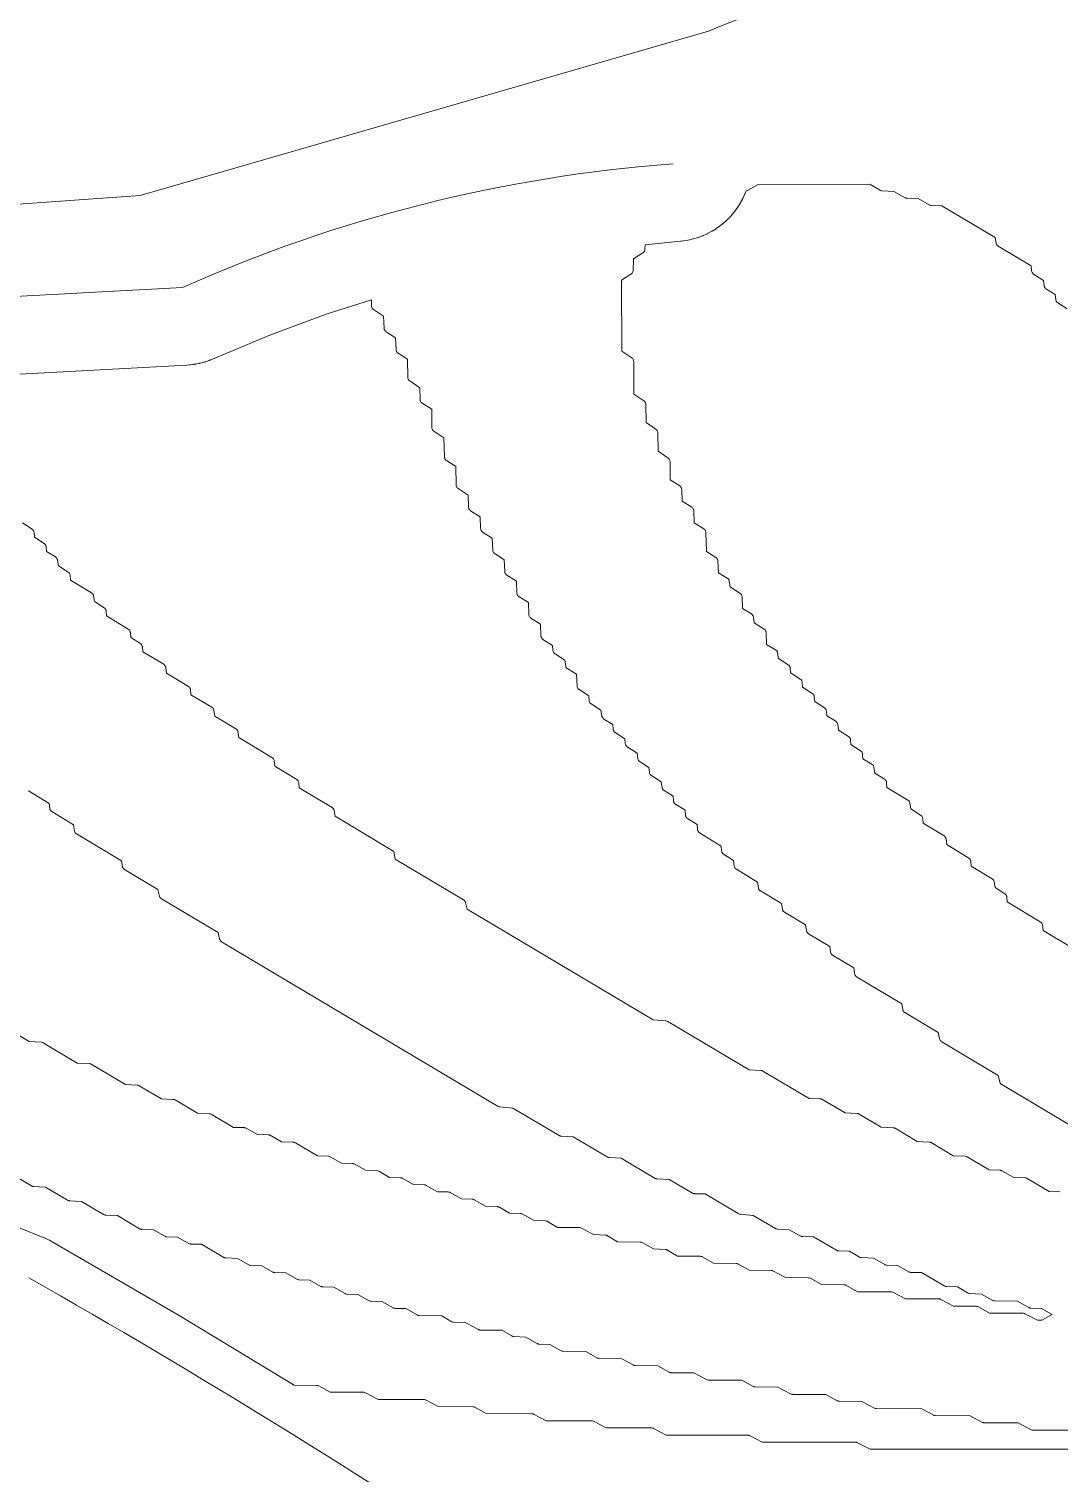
# Model space of a CAD drawing. Header units: inches. Extents: x 36 to 190, y -75 to 56.
# Drawn here: x 49.76 to 55.66, y 22.7 to 30.96 of the extents above; entities that cross this region are included whole.
import ezdxf

# ---------------------------------------------------------------- set-up
doc = ezdxf.new("R2010")
doc.units = ezdxf.units.IN
doc.layers.add('01_ORIGINAL_CAD', color=7, linetype='Continuous', lineweight=20)
doc.layers.add('03_ADDED_AREAS_SAME_COMPOSITION', color=7, linetype='Continuous', lineweight=15)

# ---------------------------------------------------------------- blocks, each defined once
blk = doc.blocks.new('01_SCALLOP')
at = {"layer": '01_ORIGINAL_CAD'}
for points in [[(53.6498, 30.945, -0.14301), (60.2429, 31.6303, -0.286424), (65.3601, 28.4306), (66.4807, 23.8898, -0.272091), (64.8996, 18.9541), (63.6613, 17.5325)], [(53.6498, 30.945), (50.3999, 30.0042), (48.0949, 29.84), (45.4271, 29.473), (42.376, 26.5966), (41.758, 26.5966, -0.10797), (36.2477, 22.9537)]]:
    blk.add_lwpolyline(points, format="xyb", dxfattribs=at)
blk.add_lwpolyline([(46.027, 28.7592), (46.027, 29.2297), (50.6426, 29.4787)], dxfattribs=at)
for centre, radius, start, end in [((54.0727, 21.7873), 8.4216, 94.2501, 114.03521), ((27.3488, -15.6541), 45.3906, 56.18317, 60.40695)]:
    blk.add_arc(centre, radius, start, end, dxfattribs=at)
at = {"layer": '03_ADDED_AREAS_SAME_COMPOSITION'}
for points in [[(55.749, 25.6915), (55.5642, 25.8015), (55.5594, 25.834), (55.5587, 25.8371), (55.5577, 25.84), (55.5562, 25.8429), (55.5545, 25.8455), (55.5524, 25.8479), (55.5501, 25.85), (55.5475, 25.8517), (55.3589, 25.9646), (55.3568, 25.9919), (55.3563, 25.9952), (55.3554, 25.9984), (55.3541, 26.0015), (55.3524, 26.0043), (55.3503, 26.0069), (55.3479, 26.0092), (55.3452, 26.0112), (55.2891, 26.0467), (55.2842, 26.0795), (55.2835, 26.0826), (55.2825, 26.0856), (55.2811, 26.0884), (55.2793, 26.091), (55.2773, 26.0934), (55.2749, 26.0955), (55.2723, 26.0973), (55.1524, 26.1692), (55.1504, 26.1966), (55.1499, 26.1999), (55.149, 26.2032), (55.1476, 26.2063), (55.1458, 26.2091), (55.1437, 26.2117), (55.1413, 26.2141), (55.1385, 26.216), (55.0139, 26.2925), (55.009, 26.3251), (55.0084, 26.3282), (55.0073, 26.3311), (55.0059, 26.334), (55.0042, 26.3366), (55.0021, 26.339), (54.9998, 26.3411), (54.9972, 26.3428), (54.8773, 26.4148), (54.8752, 26.4421), (54.8747, 26.4454), (54.8738, 26.4486), (54.8725, 26.4517), (54.8708, 26.4545), (54.8687, 26.4571), (54.8663, 26.4594), (54.8636, 26.4614), (54.8075, 26.4969), (54.8026, 26.5297), (54.8019, 26.5328), (54.8009, 26.5358), (54.7995, 26.5386), (54.7977, 26.5412), (54.7957, 26.5436), (54.7933, 26.5457), (54.7907, 26.5475), (54.6708, 26.6194), (54.6688, 26.6468), (54.6683, 26.6501), (54.6674, 26.6533), (54.6661, 26.6563), (54.6643, 26.6592), (54.6623, 26.6618), (54.6599, 26.6641), (54.6572, 26.666), (54.601, 26.7015), (54.5962, 26.7344), (54.5955, 26.7374), (54.5945, 26.7404), (54.5931, 26.7432), (54.5913, 26.7458), (54.5893, 26.7482), (54.5869, 26.7503), (54.5844, 26.7521), (54.5331, 26.7831), (54.531, 26.8105), (54.5306, 26.8138), (54.5297, 26.817), (54.5283, 26.82), (54.5266, 26.8229), (54.5246, 26.8255), (54.5222, 26.8278), (54.5195, 26.8298), (54.4643, 26.8647), (54.4622, 26.8924), (54.4617, 26.8957), (54.4608, 26.8989), (54.4595, 26.9019), (54.4578, 26.9048), (54.4557, 26.9074), (54.4533, 26.9097), (54.4506, 26.9116), (54.3945, 26.9471), (54.3896, 26.98), (54.3889, 26.983), (54.3879, 26.986), (54.3865, 26.9888), (54.3848, 26.9914), (54.3827, 26.9938), (54.3804, 26.9959), (54.3778, 26.9977), (54.3265, 27.0287), (54.3245, 27.0561), (54.324, 27.0594), (54.3231, 27.0626), (54.3218, 27.0656), (54.3201, 27.0685), (54.318, 27.0711), (54.3156, 27.0734), (54.3129, 27.0753), (54.2577, 27.1102), (54.2556, 27.138), (54.2551, 27.1412), (54.2542, 27.1444), (54.2529, 27.1475), (54.2512, 27.1503), (54.2491, 27.1529), (54.2467, 27.1552), (54.244, 27.1572), (54.1888, 27.1921), (54.1868, 27.2198), (54.1863, 27.2231), (54.1854, 27.2263), (54.1841, 27.2294), (54.1823, 27.2322), (54.1803, 27.2348), (54.1779, 27.2371), (54.1752, 27.2391), (54.12, 27.274), (54.1179, 27.3017), (54.1174, 27.305), (54.1165, 27.3082), (54.1152, 27.3112), (54.1135, 27.3141), (54.1114, 27.3167), (54.109, 27.319), (54.1063, 27.3209), (54.0502, 27.3564), (54.0453, 27.3893), (54.0446, 27.3923), (54.0436, 27.3953), (54.0422, 27.3981), (54.0405, 27.4007), (54.0384, 27.4031), (54.0361, 27.4052), (54.0335, 27.407), (53.9827, 27.4377), (53.9801, 27.5054), (53.9797, 27.5089), (53.9789, 27.5122), (53.9776, 27.5154), (53.9759, 27.5184), (53.9737, 27.5211), (53.9713, 27.5236), (53.9685, 27.5256), (53.9123, 27.5611), (53.9074, 27.5939), (53.9068, 27.597), (53.9058, 27.6), (53.9044, 27.6028), (53.9026, 27.6054), (53.9006, 27.6078), (53.8982, 27.6099), (53.8957, 27.6117), (53.8449, 27.6424), (53.8423, 27.7101), (53.8419, 27.7136), (53.841, 27.7169), (53.8397, 27.7201), (53.838, 27.7231), (53.8359, 27.7258), (53.8334, 27.7282), (53.8306, 27.7303), (53.7745, 27.7658), (53.7696, 27.7986), (53.7689, 27.8017), (53.7679, 27.8046), (53.7665, 27.8075), (53.7648, 27.8101), (53.7627, 27.8124), (53.7604, 27.8145), (53.7578, 27.8163), (53.707, 27.847), (53.7044, 27.9148), (53.704, 27.9182), (53.7032, 27.9216), (53.7019, 27.9248), (53.7002, 27.9278), (53.698, 27.9305), (53.6956, 27.9329), (53.6928, 27.9349), (53.6382, 27.9694), (53.6353, 28.0782), (53.635, 28.0817), (53.6341, 28.0851), (53.6328, 28.0884), (53.6311, 28.0914), (53.629, 28.0942), (53.6265, 28.0966), (53.6237, 28.0987), (53.569, 28.1333), (53.5663, 28.2014), (53.5659, 28.2048), (53.5651, 28.2081), (53.5638, 28.2113), (53.5621, 28.2143), (53.5599, 28.2171), (53.5575, 28.2195), (53.5547, 28.2215), (53.5, 28.2561), (53.4973, 28.3242), (53.4969, 28.3276), (53.4961, 28.3309), (53.4948, 28.3341), (53.4931, 28.3371), (53.4909, 28.3399), (53.4885, 28.3423), (53.4857, 28.3443), (53.4314, 28.3787), (53.4304, 28.4829), (53.4301, 28.4864), (53.4294, 28.4897), (53.4282, 28.493), (53.4265, 28.496), (53.4245, 28.4988), (53.4221, 28.5013), (53.4194, 28.5034), (53.3623, 28.5419), (53.3613, 28.6467), (53.361, 28.6501), (53.3603, 28.6535), (53.3591, 28.6567), (53.3574, 28.6598), (53.3554, 28.6626), (53.353, 28.665), (53.3503, 28.6672), (53.2931, 28.7057), (53.2921, 28.8104), (53.2919, 28.8139), (53.2911, 28.8172), (53.2899, 28.8205), (53.2883, 28.8235), (53.2863, 28.8263), (53.2839, 28.8288), (53.2811, 28.8309), (53.224, 28.8694), (53.2228, 29.056), (53.2225, 29.0595), (53.2218, 29.0629), (53.2206, 29.0661), (53.2189, 29.0692), (53.2169, 29.072), (53.2145, 29.0744), (53.2117, 29.0766), (53.1547, 29.115), (53.1534, 29.5196), (53.2073, 29.5539), (53.2101, 29.556), (53.2126, 29.5584), (53.2147, 29.5611), (53.2164, 29.5642), (53.2177, 29.5674), (53.2185, 29.5707), (53.2189, 29.5742), (53.2211, 29.6422), (53.2755, 29.6768), (53.2782, 29.6788), (53.2806, 29.6811), (53.2827, 29.6837), (53.2844, 29.6866), (53.2857, 29.6896), (53.2866, 29.6928), (53.287, 29.6962), (53.2889, 29.7233), (53.4912, 29.7428), (53.492, 29.7429), (53.5063, 29.7447), (53.5071, 29.7448), (53.5329, 29.749), (53.5345, 29.7493), (53.5625, 29.7558), (53.5641, 29.7562), (53.5892, 29.7638), (53.5907, 29.7643), (53.6177, 29.7744), (53.6192, 29.775), (53.6431, 29.7857), (53.6445, 29.7864), (53.6699, 29.7999), (53.6714, 29.8008), (53.6936, 29.8145), (53.695, 29.8154), (53.7184, 29.8321), (53.7197, 29.8331), (53.74, 29.8497), (53.7412, 29.8507), (53.7622, 29.8704), (53.7634, 29.8715), (53.7813, 29.8906), (53.7824, 29.8918), (53.8007, 29.914), (53.8017, 29.9153), (53.817, 29.9365), (53.8179, 29.9379), (53.8332, 29.9623), (53.834, 29.9637), (53.8464, 29.9867), (53.8471, 29.9882), (53.8591, 30.0144), (53.8597, 30.0159), (53.8656, 30.0314), (53.8684, 30.0318), (53.8713, 30.0324), (53.8741, 30.0335), (53.8768, 30.0348), (53.9339, 30.0684), (54.5739, 30.0687), (54.6312, 30.0351), (54.6339, 30.0338), (54.6367, 30.0328), (54.6396, 30.0321), (54.6426, 30.0317), (54.7108, 30.0282), (54.7757, 29.9919), (54.7784, 29.9906), (54.7813, 29.9896), (54.7843, 29.989), (54.7873, 29.9887), (54.8485, 29.9871), (54.913, 29.951), (54.9158, 29.9497), (54.9186, 29.9487), (54.9216, 29.9481), (54.9246, 29.9478), (54.9854, 29.9462), (55.2906, 29.7645), (55.2955, 29.7321), (55.2961, 29.729), (55.2972, 29.726), (55.2986, 29.7232), (55.3003, 29.7206), (55.3024, 29.7182), (55.3048, 29.7161), (55.3074, 29.7143), (55.496, 29.6014), (55.498, 29.5741), (55.4985, 29.5708), (55.4994, 29.5676), (55.5007, 29.5646), (55.5024, 29.5617), (55.5045, 29.5591), (55.5069, 29.5568), (55.5096, 29.5549), (55.5658, 29.5194), (55.5706, 29.4865), (55.5713, 29.4835), (55.5723, 29.4805), (55.5737, 29.4777), (55.5755, 29.4751), (55.5775, 29.4727), (55.5798, 29.4706), (55.5824, 29.4688), (55.6337, 29.4378), (55.6358, 29.4104), (55.6362, 29.4071), (55.6371, 29.4039), (55.6384, 29.4009), (55.6402, 29.398), (55.6422, 29.3954), (55.6446, 29.3931), (55.6473, 29.3912), (55.702, 29.3566)], [(49.1082, 28.9503), (50.6666, 29.0343), (50.6674, 29.0344), (50.6818, 29.0356), (50.6826, 29.0357), (50.6848, 29.036), (50.6871, 29.0362), (50.6887, 29.0363), (50.7023, 29.0382), (50.7037, 29.0383), (50.7086, 29.0388), (50.7102, 29.0391), (50.7137, 29.0397), (50.7172, 29.0402), (50.7188, 29.0405), (50.7235, 29.0415), (50.7387, 29.0444), (50.7401, 29.0447), (50.7422, 29.0453), (50.7445, 29.0457), (50.746, 29.0461), (50.7593, 29.0497), (50.7607, 29.05), (50.7654, 29.0512), (50.767, 29.0517), (50.7704, 29.0528), (50.7738, 29.0537), (50.7754, 29.0542), (50.7799, 29.0557), (50.7945, 29.0607), (50.7959, 29.0612), (50.798, 29.062), (50.8001, 29.0627), (50.8009, 29.063), (50.8143, 29.0682), (50.8151, 29.0685), (51.1418, 29.2058), (51.4648, 29.3254), (51.7234, 29.4087), (51.7238, 29.3735), (51.7241, 29.3701), (51.7248, 29.3668), (51.726, 29.3635), (51.7277, 29.3605), (51.7297, 29.3577), (51.7321, 29.3553), (51.7348, 29.3531), (51.7923, 29.3143), (51.795, 29.2458), (51.7954, 29.2424), (51.7962, 29.239), (51.7975, 29.2358), (51.7992, 29.2328), (51.8014, 29.2301), (51.8038, 29.2277), (51.8066, 29.2257), (51.8613, 29.1911), (51.864, 29.123), (51.8644, 29.1196), (51.8652, 29.1162), (51.8665, 29.113), (51.8682, 29.11), (51.8704, 29.1073), (51.8728, 29.1049), (51.8756, 29.1029), (51.9299, 29.0685), (51.9309, 28.9643), (51.9312, 28.9608), (51.9319, 28.9574), (51.9331, 28.9542), (51.9348, 28.9512), (51.9368, 28.9484), (51.9392, 28.9459), (51.9419, 28.9438), (51.9994, 28.905), (52.0021, 28.8364), (52.0025, 28.833), (52.0033, 28.8297), (52.0046, 28.8265), (52.0063, 28.8235), (52.0085, 28.8207), (52.0109, 28.8183), (52.0137, 28.8163), (52.068, 28.7819), (52.069, 28.6777), (52.0693, 28.6742), (52.07, 28.6709), (52.0712, 28.6676), (52.0729, 28.6646), (52.0749, 28.6618), (52.0773, 28.6593), (52.08, 28.6572), (52.1374, 28.6185), (52.1403, 28.5092), (52.1407, 28.5058), (52.1415, 28.5024), (52.1428, 28.4991), (52.1445, 28.4961), (52.1467, 28.4933), (52.1492, 28.4909), (52.152, 28.4888), (52.2063, 28.4544), (52.2073, 28.3502), (52.2075, 28.3467), (52.2083, 28.3434), (52.2095, 28.3401), (52.2111, 28.3371), (52.2132, 28.3343), (52.2156, 28.3318), (52.2183, 28.3297), (52.2758, 28.2909), (52.2785, 28.2224), (52.2788, 28.2189), (52.2797, 28.2156), (52.281, 28.2124), (52.2827, 28.2094), (52.2848, 28.2067), (52.2873, 28.2043), (52.2901, 28.2022), (52.3448, 28.1676), (52.3474, 28.0996), (52.3478, 28.0961), (52.3487, 28.0928), (52.35, 28.0896), (52.3517, 28.0866), (52.3538, 28.0839), (52.3563, 28.0814), (52.3591, 28.0794), (52.4138, 28.0448), (52.4164, 27.9768), (52.4168, 27.9733), (52.4177, 27.97), (52.4189, 27.9668), (52.4207, 27.9638), (52.4228, 27.961), (52.4253, 27.9586), (52.4281, 27.9566), (52.4828, 27.922), (52.4854, 27.8539), (52.4858, 27.8505), (52.4866, 27.8472), (52.4879, 27.844), (52.4897, 27.841), (52.4918, 27.8382), (52.4943, 27.8358), (52.497, 27.8338), (52.5518, 27.7992), (52.5544, 27.7311), (52.5548, 27.7277), (52.5556, 27.7243), (52.5569, 27.7211), (52.5587, 27.7182), (52.5608, 27.7154), (52.5633, 27.713), (52.566, 27.711), (52.6208, 27.6764), (52.6234, 27.6083), (52.6238, 27.6049), (52.6246, 27.6015), (52.6259, 27.5983), (52.6276, 27.5953), (52.6298, 27.5926), (52.6322, 27.5902), (52.635, 27.5882), (52.6897, 27.5536), (52.6924, 27.4855), (52.6928, 27.4821), (52.6936, 27.4787), (52.6949, 27.4755), (52.6966, 27.4725), (52.6988, 27.4698), (52.7012, 27.4674), (52.704, 27.4654), (52.7592, 27.4305), (52.7613, 27.4027), (52.7618, 27.3995), (52.7627, 27.3963), (52.764, 27.3932), (52.7657, 27.3904), (52.7678, 27.3878), (52.7702, 27.3855), (52.7729, 27.3835), (52.829, 27.348), (52.8339, 27.3152), (52.8346, 27.3121), (52.8356, 27.3091), (52.837, 27.3063), (52.8387, 27.3037), (52.8408, 27.3013), (52.8431, 27.2992), (52.8457, 27.2974), (52.8965, 27.2667), (52.8991, 27.199), (52.8995, 27.1955), (52.9003, 27.1922), (52.9016, 27.189), (52.9033, 27.186), (52.9055, 27.1833), (52.9079, 27.1809), (52.9107, 27.1788), (52.9659, 27.1439), (52.968, 27.1162), (52.9685, 27.1129), (52.9694, 27.1097), (52.9707, 27.1067), (52.9724, 27.1038), (52.9745, 27.1012), (52.9769, 27.0989), (52.9796, 27.097), (53.0357, 27.0615), (53.0406, 27.0286), (53.0413, 27.0255), (53.0423, 27.0226), (53.0437, 27.0198), (53.0454, 27.0172), (53.0475, 27.0148), (53.0498, 27.0127), (53.0524, 27.0109), (53.1037, 26.9799), (53.1057, 26.9525), (53.1062, 26.9492), (53.1071, 26.946), (53.1084, 26.9429), (53.1101, 26.9401), (53.1122, 26.9375), (53.1146, 26.9352), (53.1173, 26.9332), (53.1725, 26.8983), (53.1746, 26.8706), (53.175, 26.8673), (53.176, 26.8641), (53.1773, 26.8611), (53.179, 26.8582), (53.1811, 26.8556), (53.1835, 26.8533), (53.1861, 26.8514), (53.2423, 26.8159), (53.2472, 26.783), (53.2478, 26.78), (53.2489, 26.777), (53.2503, 26.7742), (53.252, 26.7716), (53.2541, 26.7692), (53.2564, 26.7671), (53.259, 26.7653), (53.3102, 26.7343), (53.3123, 26.7069), (53.3128, 26.7036), (53.3137, 26.7004), (53.315, 26.6974), (53.3167, 26.6945), (53.3188, 26.6919), (53.3212, 26.6896), (53.3239, 26.6876), (53.38, 26.6521), (53.3849, 26.6193), (53.3856, 26.6162), (53.3866, 26.6133), (53.388, 26.6105), (53.3897, 26.6079), (53.3918, 26.6055), (53.3941, 26.6034), (53.3967, 26.6016), (53.4479, 26.5706), (53.45, 26.5432), (53.4505, 26.5399), (53.4514, 26.5367), (53.4527, 26.5336), (53.4544, 26.5308), (53.4565, 26.5282), (53.4589, 26.5259), (53.4616, 26.5239), (53.5168, 26.489), (53.5189, 26.4613), (53.5193, 26.458), (53.5202, 26.4548), (53.5216, 26.4518), (53.5233, 26.4489), (53.5253, 26.4463), (53.5277, 26.444), (53.5304, 26.4421), (53.5856, 26.4072), (53.5877, 26.3794), (53.5882, 26.3761), (53.5891, 26.3729), (53.5905, 26.3698), (53.5922, 26.3669), (53.5944, 26.3643), (53.5968, 26.362), (53.5996, 26.36), (53.7232, 26.2842), (53.7253, 26.2567), (53.7258, 26.2534), (53.7267, 26.2502), (53.728, 26.2471), (53.7297, 26.2443), (53.7318, 26.2417), (53.7342, 26.2394), (53.7369, 26.2374), (53.793, 26.2019), (53.7979, 26.1691), (53.7986, 26.166), (53.7996, 26.163), (53.801, 26.1602), (53.8028, 26.1576), (53.8048, 26.1552), (53.8072, 26.1531), (53.8098, 26.1513), (53.9307, 26.0788), (53.9355, 26.0463), (53.9361, 26.0432), (53.9372, 26.0402), (53.9386, 26.0374), (53.9403, 26.0348), (53.9424, 26.0324), (53.9448, 26.0303), (53.9474, 26.0285), (54.0682, 25.956), (54.0731, 25.9235), (54.0737, 25.9204), (54.0748, 25.9175), (54.0762, 25.9146), (54.0779, 25.912), (54.08, 25.9096), (54.0823, 25.9075), (54.0849, 25.9058), (54.2058, 25.8332), (54.2107, 25.8007), (54.2113, 25.7977), (54.2124, 25.7947), (54.2138, 25.7919), (54.2155, 25.7892), (54.2176, 25.7869), (54.2199, 25.7848), (54.2225, 25.783), (54.3434, 25.7104), (54.3482, 25.678), (54.3489, 25.6749), (54.3499, 25.6719), (54.3513, 25.6691), (54.3531, 25.6665), (54.3552, 25.6641), (54.3575, 25.662), (54.3601, 25.6602), (54.481, 25.5877), (54.4858, 25.5552), (54.4865, 25.5521), (54.4875, 25.5491), (54.4889, 25.5463), (54.4907, 25.5437), (54.4928, 25.5413), (54.4951, 25.5392), (54.4977, 25.5374), (54.756, 25.383), (54.7609, 25.3506), (54.7615, 25.3475), (54.7626, 25.3445), (54.764, 25.3417), (54.7657, 25.3391), (54.7678, 25.3367), (54.7701, 25.3346), (54.7727, 25.3328), (54.9634, 25.2187), (54.9723, 25.1813), (54.9733, 25.1781), (54.9747, 25.1751), (54.9765, 25.1723), (54.9787, 25.1698), (54.9811, 25.1675), (54.9839, 25.1656), (55.3072, 24.9731), (55.3161, 24.9358), (55.3171, 24.9326), (55.3185, 24.9296), (55.3203, 24.9268), (55.3224, 24.9242), (55.3249, 24.922), (55.3276, 24.9201), (56.7021, 24.1018)], [(55.6601, 24.3078), (55.5992, 24.3094), (55.4728, 24.384), (55.4702, 24.3854), (55.4674, 24.3864), (55.4644, 24.3871), (55.4614, 24.3875), (55.3932, 24.391), (55.3283, 24.4274), (55.3256, 24.4287), (55.3227, 24.4296), (55.3197, 24.4303), (55.3167, 24.4305), (55.2559, 24.4321), (55.1295, 24.5067), (55.1268, 24.5081), (55.124, 24.5091), (55.1211, 24.5098), (55.1181, 24.5102), (55.0501, 24.5137), (54.9234, 24.5885), (54.9208, 24.5899), (54.9179, 24.5909), (54.915, 24.5916), (54.912, 24.592), (54.8441, 24.5955), (54.7174, 24.6703), (54.7147, 24.6717), (54.7119, 24.6727), (54.709, 24.6734), (54.706, 24.6738), (54.638, 24.6773), (54.5114, 24.7521), (54.5087, 24.7535), (54.5059, 24.7545), (54.5029, 24.7552), (54.4999, 24.7556), (54.4319, 24.7591), (54.2984, 24.8362), (54.2956, 24.8376), (54.2926, 24.8386), (54.2896, 24.8393), (54.2865, 24.8395), (54.2257, 24.8411), (53.9619, 24.9975), (53.9592, 24.9989), (53.9563, 25), (53.9534, 25.0007), (53.9504, 25.001), (53.8825, 25.0046), (53.4181, 25.281), (53.4147, 25.2827), (53.4112, 25.2839), (53.4074, 25.2845), (53.3332, 25.2907), (52.2702, 25.9236), (52.2613, 25.9609), (52.2603, 25.9641), (52.2589, 25.9671), (52.2571, 25.9699), (52.255, 25.9725), (52.2525, 25.9747), (52.2498, 25.9766), (51.8588, 26.2094), (51.854, 26.2418), (51.8533, 26.2449), (51.8523, 26.2479), (51.8509, 26.2507), (51.8491, 26.2533), (51.8471, 26.2557), (51.8447, 26.2578), (51.8421, 26.2596), (51.5151, 26.4549), (51.5102, 26.4873), (51.5096, 26.4904), (51.5085, 26.4934), (51.5071, 26.4962), (51.5054, 26.4988), (51.5033, 26.5012), (51.501, 26.5033), (51.4984, 26.5051), (51.3097, 26.618), (51.3077, 26.6453), (51.3072, 26.6486), (51.3063, 26.6519), (51.3049, 26.655), (51.3032, 26.6578), (51.301, 26.6605), (51.2986, 26.6628), (51.2958, 26.6647), (51.1712, 26.7412), (51.1664, 26.7738), (51.1657, 26.7769), (51.1647, 26.7799), (51.1632, 26.7827), (51.1615, 26.7853), (51.1594, 26.7877), (51.1571, 26.7898), (51.1545, 26.7916), (50.9649, 26.905), (50.96, 26.9375), (50.9594, 26.9406), (50.9583, 26.9435), (50.9569, 26.9464), (50.9552, 26.949), (50.9531, 26.9514), (50.9508, 26.9535), (50.9482, 26.9552), (50.8273, 27.0278), (50.8225, 27.0603), (50.8218, 27.0634), (50.8208, 27.0663), (50.8194, 27.0691), (50.8176, 27.0718), (50.8155, 27.0741), (50.8132, 27.0762), (50.8106, 27.078), (50.6907, 27.15), (50.6886, 27.1773), (50.6881, 27.1807), (50.6872, 27.1839), (50.6859, 27.187), (50.6841, 27.1899), (50.682, 27.1925), (50.6795, 27.1948), (50.6768, 27.1968), (50.5522, 27.2732), (50.5473, 27.3058), (50.5466, 27.3089), (50.5456, 27.3119), (50.5442, 27.3147), (50.5424, 27.3173), (50.5404, 27.3197), (50.538, 27.3218), (50.5354, 27.3236), (50.4155, 27.3955), (50.4135, 27.4229), (50.413, 27.4262), (50.4121, 27.4294), (50.4108, 27.4324), (50.4091, 27.4353), (50.407, 27.4379), (50.4046, 27.4402), (50.4019, 27.4421), (50.3467, 27.477), (50.3446, 27.5047), (50.3441, 27.5081), (50.3432, 27.5113), (50.3418, 27.5144), (50.3401, 27.5173), (50.338, 27.5199), (50.3355, 27.5222), (50.3327, 27.5242), (50.2091, 27.6), (50.207, 27.6275), (50.2066, 27.6308), (50.2056, 27.634), (50.2043, 27.6371), (50.2026, 27.6399), (50.2005, 27.6425), (50.1981, 27.6448), (50.1955, 27.6468), (50.1393, 27.6823), (50.1344, 27.7151), (50.1338, 27.7182), (50.1327, 27.7212), (50.1313, 27.724), (50.1296, 27.7266), (50.1275, 27.729), (50.1251, 27.7311), (50.1226, 27.7329), (50.0026, 27.8048), (50.0006, 27.8322), (50.0001, 27.8355), (49.9992, 27.8387), (49.9979, 27.8417), (49.9962, 27.8446), (49.9941, 27.8472), (49.9917, 27.8495), (49.989, 27.8514), (49.9329, 27.8869), (49.928, 27.9198), (49.9273, 27.9228), (49.9263, 27.9258), (49.9249, 27.9286), (49.9232, 27.9312), (49.9211, 27.9336), (49.9188, 27.9357), (49.9162, 27.9375), (49.8649, 27.9685), (49.8629, 27.9959), (49.8624, 27.9992), (49.8615, 28.0024), (49.8602, 28.0054), (49.8585, 28.0083), (49.8564, 28.0109), (49.854, 28.0132), (49.8513, 28.0151), (49.7961, 28.05), (49.794, 28.0777), (49.7935, 28.081), (49.7926, 28.0842), (49.7913, 28.0873), (49.7896, 28.0901), (49.7875, 28.0927), (49.7851, 28.095), (49.7824, 28.097), (49.7272, 28.1319)], [(49.7613, 26.5999), (49.8812, 26.528), (49.8833, 26.5006), (49.8838, 26.4973), (49.8847, 26.4941), (49.886, 26.491), (49.8878, 26.4881), (49.8899, 26.4855), (49.8924, 26.4832), (49.8951, 26.4812), (50.0198, 26.4048), (50.0246, 26.3721), (50.0253, 26.3691), (50.0263, 26.3661), (50.0277, 26.3632), (50.0295, 26.3606), (50.0316, 26.3582), (50.0339, 26.3561), (50.0365, 26.3544), (50.2948, 26.2), (50.2996, 26.1675), (50.3003, 26.1644), (50.3014, 26.1615), (50.3028, 26.1586), (50.3045, 26.156), (50.3066, 26.1536), (50.3089, 26.1515), (50.3115, 26.1498), (50.5022, 26.0356), (50.5111, 25.9983), (50.5121, 25.9951), (50.5135, 25.9921), (50.5153, 25.9893), (50.5174, 25.9867), (50.5199, 25.9845), (50.5227, 25.9826), (50.846, 25.7901), (50.8549, 25.7527), (50.8559, 25.7496), (50.8573, 25.7465), (50.8591, 25.7437), (50.8612, 25.7412), (50.8637, 25.7389), (50.8664, 25.7371), (52.4471, 24.796), (52.4505, 24.7943), (52.4541, 24.7931), (52.4578, 24.7926), (52.532, 24.7863), (52.7965, 24.6294), (52.7992, 24.6281), (52.802, 24.627), (52.805, 24.6263), (52.808, 24.626), (52.8759, 24.6224), (53.0713, 24.5067), (53.074, 24.5053), (53.0768, 24.5043), (53.0797, 24.5036), (53.0827, 24.5033), (53.1507, 24.4997), (53.3461, 24.384), (53.3488, 24.3826), (53.3516, 24.3816), (53.3545, 24.3809), (53.3575, 24.3805), (53.4256, 24.377), (53.5591, 24.2999), (53.5619, 24.2985), (53.5648, 24.2975), (53.5679, 24.2969), (53.5709, 24.2966), (53.6318, 24.295), (53.8209, 24.1824), (53.8243, 24.1807), (53.8279, 24.1796), (53.8316, 24.179), (53.9059, 24.1727), (54.033, 24.0977), (54.0356, 24.0963), (54.0385, 24.0953), (54.0414, 24.0946), (54.0444, 24.0942), (54.1126, 24.0907), (54.1775, 24.0544), (54.1802, 24.053), (54.1831, 24.0521), (54.1861, 24.0514), (54.1891, 24.0512), (54.2501, 24.0496), (54.3833, 23.9727), (54.3861, 23.9713), (54.389, 23.9703), (54.392, 23.9696), (54.3951, 23.9694), (54.456, 23.9678), (54.5137, 23.934), (54.5164, 23.9327), (54.5192, 23.9317), (54.5221, 23.931), (54.525, 23.9307), (54.5933, 23.9271), (54.6582, 23.8908), (54.6609, 23.8895), (54.6638, 23.8885), (54.6667, 23.8879), (54.6698, 23.8876), (54.7309, 23.886), (54.7955, 23.8499), (54.7982, 23.8486), (54.8011, 23.8476), (54.8041, 23.847), (54.8071, 23.8467), (54.8681, 23.8451), (55.0013, 23.7683), (55.0041, 23.7669), (55.007, 23.7658), (55.01, 23.7652), (55.0131, 23.7649), (55.074, 23.7633), (55.1317, 23.7296), (55.1344, 23.7282), (55.1372, 23.7272), (55.1401, 23.7265), (55.143, 23.7262), (55.2113, 23.7226), (55.2762, 23.6863), (55.279, 23.685), (55.2819, 23.684), (55.285, 23.6834), (55.2881, 23.6831), (55.4177, 23.6815), (55.4821, 23.6455), (55.4848, 23.6441), (55.4877, 23.6432), (55.4907, 23.6425), (55.4937, 23.6423), (55.5546, 23.6407), (55.6123, 23.607), (55.6147, 23.6058), (55.5556, 23.5725), (55.532, 23.5725), (55.4602, 23.6101), (55.4575, 23.6114), (55.4546, 23.6123), (55.4516, 23.6128), (55.4486, 23.613), (55.2579, 23.6133), (55.1936, 23.6493), (55.1908, 23.6507), (55.1879, 23.6516), (55.1848, 23.6523), (55.1817, 23.6525), (55.0518, 23.6541), (54.9798, 23.6918), (54.977, 23.693), (54.9742, 23.6939), (54.9712, 23.6945), (54.9682, 23.6947), (54.7771, 23.695), (54.7053, 23.7326), (54.7025, 23.7339), (54.6997, 23.7348), (54.6967, 23.7353), (54.6937, 23.7355), (54.503, 23.7358), (54.4387, 23.7718), (54.4359, 23.7732), (54.4329, 23.7741), (54.4299, 23.7748), (54.4268, 23.775), (54.2972, 23.7766), (54.2328, 23.8127), (54.23, 23.814), (54.227, 23.815), (54.224, 23.8156), (54.2209, 23.8158), (54.0909, 23.8175), (54.0189, 23.8552), (54.0162, 23.8564), (54.0134, 23.8573), (54.0104, 23.8578), (54.0074, 23.858), (53.8853, 23.8584), (53.821, 23.8944), (53.8182, 23.8957), (53.8152, 23.8967), (53.8122, 23.8973), (53.8091, 23.8976), (53.6795, 23.8992), (53.615, 23.9352), (53.6122, 23.9366), (53.6093, 23.9376), (53.6062, 23.9382), (53.6031, 23.9384), (53.4738, 23.94), (53.4163, 23.9737), (53.4136, 23.9751), (53.4108, 23.9761), (53.4079, 23.9768), (53.405, 23.9771), (53.3367, 23.9807), (53.2718, 24.017), (53.269, 24.0183), (53.2661, 24.0193), (53.263, 24.0199), (53.2599, 24.0202), (53.1306, 24.0218), (53.0731, 24.0555), (53.0704, 24.0568), (53.0676, 24.0578), (53.0647, 24.0585), (53.0617, 24.0588), (52.9931, 24.0624), (52.9207, 24.1004), (52.9179, 24.1016), (52.9151, 24.1025), (52.9121, 24.103), (52.9091, 24.1032), (52.7872, 24.1036), (52.7298, 24.1372), (52.7272, 24.1385), (52.7244, 24.1396), (52.7215, 24.1403), (52.7185, 24.1406), (52.6502, 24.1442), (52.5854, 24.1805), (52.5826, 24.1818), (52.5798, 24.1827), (52.5768, 24.1834), (52.5738, 24.1836), (52.5129, 24.1852), (52.4552, 24.219), (52.4525, 24.2203), (52.4497, 24.2213), (52.4468, 24.222), (52.4439, 24.2224), (52.3756, 24.2259), (52.3107, 24.2622), (52.308, 24.2635), (52.3051, 24.2645), (52.3022, 24.2651), (52.2991, 24.2654), (52.238, 24.267), (52.1734, 24.3031), (52.1707, 24.3044), (52.1678, 24.3054), (52.1648, 24.306), (52.1618, 24.3063), (52.1007, 24.3079), (52.0361, 24.344), (52.0334, 24.3453), (52.0305, 24.3463), (52.0275, 24.3469), (52.0245, 24.3472), (51.9633, 24.3488), (51.8988, 24.3849), (51.896, 24.3862), (51.8932, 24.3872), (51.8902, 24.3878), (51.8872, 24.3881), (51.8263, 24.3896), (51.7686, 24.4234), (51.7659, 24.4247), (51.7631, 24.4258), (51.7602, 24.4265), (51.7573, 24.4268), (51.689, 24.4304), (51.6241, 24.4667), (51.6214, 24.468), (51.6185, 24.4689), (51.6156, 24.4696), (51.6126, 24.4698), (51.5514, 24.4714), (51.4868, 24.5075), (51.4841, 24.5089), (51.4812, 24.5098), (51.4783, 24.5105), (51.4752, 24.5107), (51.4144, 24.5123), (51.288, 24.5869), (51.2853, 24.5883), (51.2825, 24.5893), (51.2796, 24.59), (51.2766, 24.5904), (51.2083, 24.5939), (51.1434, 24.6302), (51.1407, 24.6315), (51.1379, 24.6325), (51.1349, 24.6331), (51.1319, 24.6334), (51.0707, 24.635), (51.0061, 24.6711), (51.0034, 24.6724), (51.0005, 24.6734), (50.9976, 24.674), (50.9946, 24.6743), (50.9337, 24.6759), (50.8073, 24.7505), (50.8046, 24.7519), (50.8018, 24.7529), (50.7989, 24.7536), (50.7959, 24.7539), (50.728, 24.7575), (50.6013, 24.8323), (50.5986, 24.8337), (50.5958, 24.8347), (50.5929, 24.8354), (50.5899, 24.8357), (50.5219, 24.8393), (50.3952, 24.9141), (50.3926, 24.9155), (50.3897, 24.9165), (50.3868, 24.9172), (50.3838, 24.9175), (50.3159, 24.9211), (50.1205, 25.0368), (50.1178, 25.0382), (50.115, 25.0392), (50.112, 25.0399), (50.1091, 25.0403), (50.0411, 25.0438), (49.8457, 25.1595), (49.843, 25.1609), (49.8402, 25.1619), (49.8373, 25.1626), (49.8343, 25.163), (49.7664, 25.1665), (49.4394, 25.3612)], [(49.653, 24.4161), (49.7794, 24.3415), (49.7821, 24.3401), (49.7849, 24.3391), (49.7878, 24.3384), (49.7908, 24.338), (49.8587, 24.3345), (49.9854, 24.2597), (49.9881, 24.2583), (49.9909, 24.2573), (49.9938, 24.2566), (49.9968, 24.2562), (50.0648, 24.2527), (50.1915, 24.1779), (50.1941, 24.1765), (50.197, 24.1754), (50.1999, 24.1748), (50.2029, 24.1744), (50.2708, 24.1709), (50.3975, 24.0961), (50.4002, 24.0947), (50.403, 24.0936), (50.4059, 24.093), (50.4089, 24.0926), (50.4772, 24.0891), (50.5421, 24.0527), (50.5448, 24.0514), (50.5477, 24.0505), (50.5506, 24.0498), (50.5536, 24.0496), (50.6148, 24.048), (50.6794, 24.0119), (50.6821, 24.0105), (50.685, 24.0096), (50.6879, 24.0089), (50.691, 24.0087), (50.7518, 24.0071), (50.8782, 23.9325), (50.8809, 23.9311), (50.8837, 23.9301), (50.8866, 23.9294), (50.8896, 23.929), (50.9579, 23.9255), (51.0228, 23.8892), (51.0255, 23.8879), (51.0283, 23.8869), (51.0313, 23.8863), (51.0343, 23.886), (51.0955, 23.8844), (51.1601, 23.8483), (51.1628, 23.847), (51.1657, 23.846), (51.1686, 23.8454), (51.1716, 23.8451), (51.2328, 23.8435), (51.2974, 23.8074), (51.3001, 23.8061), (51.303, 23.8051), (51.3059, 23.8045), (51.309, 23.8042), (51.3701, 23.8026), (51.4347, 23.7665), (51.4374, 23.7652), (51.4403, 23.7642), (51.4433, 23.7636), (51.4463, 23.7633), (51.5074, 23.7618), (51.572, 23.7256), (51.5748, 23.7243), (51.5776, 23.7233), (51.5806, 23.7227), (51.5836, 23.7225), (51.6448, 23.7209), (51.7093, 23.6847), (51.7121, 23.6834), (51.7149, 23.6824), (51.7179, 23.6818), (51.7209, 23.6816), (51.7821, 23.68), (51.8467, 23.6439), (51.8494, 23.6425), (51.8523, 23.6416), (51.8552, 23.6409), (51.8582, 23.6407), (51.9194, 23.6391), (51.984, 23.603), (51.9868, 23.6016), (51.9897, 23.6006), (51.9928, 23.6), (51.9959, 23.5998), (52.1252, 23.5982), (52.1827, 23.5645), (52.1854, 23.5631), (52.1882, 23.5621), (52.1911, 23.5614), (52.1941, 23.5611), (52.2627, 23.5575), (52.3351, 23.5196), (52.3379, 23.5184), (52.3407, 23.5175), (52.3437, 23.5169), (52.3467, 23.5167), (52.4685, 23.5164), (52.526, 23.4828), (52.5286, 23.4814), (52.5314, 23.4804), (52.5343, 23.4797), (52.5373, 23.4794), (52.6056, 23.4758), (52.6704, 23.4395), (52.6732, 23.4382), (52.676, 23.4372), (52.679, 23.4366), (52.682, 23.4363), (52.7432, 23.4347), (52.8078, 23.3986), (52.8106, 23.3973), (52.8135, 23.3963), (52.8166, 23.3957), (52.8197, 23.3954), (52.9492, 23.3938), (53.0137, 23.3577), (53.0165, 23.3564), (53.0194, 23.3554), (53.0225, 23.3548), (53.0256, 23.3546), (53.1552, 23.3529), (53.2196, 23.3169), (53.2224, 23.3155), (53.2253, 23.3146), (53.2284, 23.3139), (53.2315, 23.3137), (53.3611, 23.3121), (53.4255, 23.276), (53.4283, 23.2747), (53.4312, 23.2737), (53.4343, 23.2731), (53.4374, 23.2729), (53.5674, 23.2712), (53.6393, 23.2335), (53.6421, 23.2323), (53.6449, 23.2314), (53.6479, 23.2309), (53.6509, 23.2307), (53.8416, 23.2303), (53.9059, 23.1944), (53.9087, 23.193), (53.9117, 23.192), (53.9147, 23.1914), (53.9178, 23.1912), (54.0478, 23.1895), (54.1198, 23.1519), (54.1225, 23.1506), (54.1254, 23.1497), (54.1283, 23.1492), (54.1313, 23.149), (54.322, 23.1487), (54.3863, 23.1127), (54.3891, 23.1113), (54.3921, 23.1103), (54.3951, 23.1097), (54.3982, 23.1095), (54.5282, 23.1079), (54.6002, 23.0702), (54.6029, 23.0689), (54.6058, 23.068), (54.6087, 23.0675), (54.6117, 23.0673), (54.871, 23.067), (54.9353, 23.031), (54.9382, 23.0297), (54.9411, 23.0287), (54.9442, 23.0281), (54.9473, 23.0278), (55.1458, 23.0262), (55.2178, 22.9886), (55.2205, 22.9873), (55.2234, 22.9864), (55.2263, 22.9859), (55.2293, 22.9857), (55.4204, 22.9854), (55.4923, 22.9477), (55.495, 22.9465), (55.4979, 22.9456), (55.5008, 22.9451), (55.5038, 22.9449), (55.7635, 22.9446)], [(56.1064, 22.8357), (54.5741, 22.8351), (54.5023, 22.8727), (54.4995, 22.8739), (54.4966, 22.8748), (54.4937, 22.8753), (54.4907, 22.8755), (53.9566, 22.8757), (53.8848, 22.9133), (53.882, 22.9146), (53.8792, 22.9155), (53.8762, 22.916), (53.8732, 22.9162), (53.4078, 22.9164), (53.3359, 22.954), (53.3332, 22.9553), (53.3303, 22.9562), (53.3273, 22.9567), (53.3243, 22.9569), (53.0647, 22.9572), (52.9928, 22.9948), (52.9901, 22.9961), (52.9872, 22.997), (52.9842, 22.9975), (52.9812, 22.9977), (52.7216, 22.998), (52.6497, 23.0356), (52.647, 23.0369), (52.6441, 23.0378), (52.6411, 23.0383), (52.6381, 23.0385), (52.3788, 23.0388), (52.3145, 23.0748), (52.3117, 23.0761), (52.3087, 23.0771), (52.3057, 23.0777), (52.3025, 23.078), (52.104, 23.0796), (52.0321, 23.1173), (52.0294, 23.1185), (52.0265, 23.1194), (52.0235, 23.1199), (52.0205, 23.1201), (51.7609, 23.1204), (51.689, 23.158), (51.6863, 23.1593), (51.6834, 23.1602), (51.6805, 23.1607), (51.6775, 23.1609), (51.4867, 23.1612), (51.4224, 23.1972), (51.4196, 23.1986), (51.4167, 23.1996), (51.4136, 23.2002), (51.4105, 23.2004), (51.2813, 23.202), (50.6148, 23.6053), (50.6146, 23.6054), (50.6111, 23.6075), (50.6109, 23.6076), (49.8873, 24.0274), (49.8871, 24.0276), (49.8824, 24.0302), (49.8808, 24.031), (49.8573, 24.0421), (49.8559, 24.0427), (49.7048, 24.1036)]]:
    blk.add_lwpolyline(points, dxfattribs=at)

msp = doc.modelspace()

# ---------------------------------------------------------------- block references
msp.add_blockref('01_SCALLOP', (0, 0))

doc.saveas('drawing.dxf')
